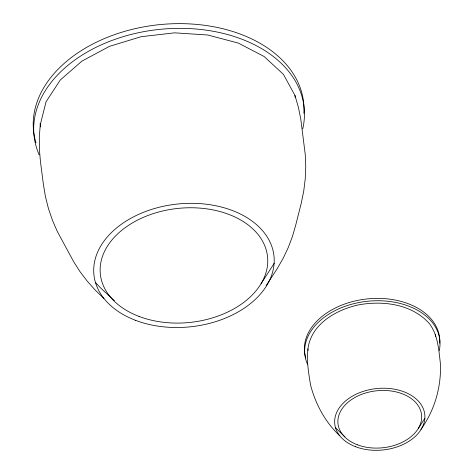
<?xml version="1.0" encoding="UTF-8"?>
<svg xmlns="http://www.w3.org/2000/svg" width="474" height="474" viewBox="0 0 474 474"><rect width="100%" height="100%" fill="white"/><g stroke="black" fill="none" stroke-linecap="round" stroke-linejoin="round"><path stroke-width="0.71" d="M420.865 429.379C434.557 410.662 441.359 386.95 440.435 363.848C438.752 350.037 438.094 335.385 429.509 323.724C411.995 304.006 383.087 300.344 358.35 304.912C335.959 309.872 311.08 324.074 307.928 348.947C306.488 361.004 308.645 373.074 310.535 384.959C315.465 403.978 325.283 422.322 339.757 435.778M274.286 263.206L261.05 283.754M424.864 418.299L418.329 428.437M266.121 285.644L277.012 269.007L283.067 258.472L288.198 247.677L292.393 236.639L295.658 225.369L301.239 203.287L303.727 191.135L305.232 178.953L305.742 166.765L305.262 154.583L300.765 118.986L298.336 107.071L294.941 95.387L283.411 74.329L264.089 56.489L238.292 43.075L207.778 35.011L174.628 32.836L141.098 36.705L109.476 46.351L81.913 61.122L60.287 80.005L46.079 101.714L40.254 124.775L39.318 136.956L39.372 149.144L40.42 161.32L43.454 184.795L45.474 196.799L48.455 208.584L52.395 220.132L57.289 231.436L73.76 261.867L80.035 271.697L87.157 281.076L95.12 289.993L103.913 298.436M344.989 436.898L335.278 427.56M114.37 300.676L100.464 287.837L95.594 282.682M435.274 334.253L435.553 336.392M294.941 95.387L295.219 97.526M307.928 348.947L308.112 350.375M40.533 126.913L40.118 123.43M39.176 154.814A135.771 92.596 -5.9 0 1 160.467 29.299A135.771 92.596 -5.9 0 1 302.762 128.798M35.983 142.804A135.771 92.596 -5.9 0 1 157.777 24.826A135.771 92.596 -5.9 0 1 303.852 113.351M307.496 364.204A67.883 46.298 -5.9 0 1 367.593 301.257A67.883 46.298 -5.9 0 1 439.262 350.6M305.801 357.983A67.883 46.298 -5.9 0 1 366.675 298.976A67.883 46.298 -5.9 0 1 439.724 343.235M135.493 320.311A90.516 61.733 -5.9 0 0 274.12 263.123A90.516 61.733 -5.9 0 0 142.23 212.82A90.516 61.733 -5.9 0 0 135.493 320.311M138.953 316.395A84.046 57.318 -5.9 0 0 267.68 263.289A84.046 57.318 -5.9 0 0 145.21 216.577A84.046 57.318 -5.9 0 0 138.953 316.395M355.547 446.715A45.255 30.863 -5.9 0 0 424.864 418.121A45.255 30.863 -5.9 0 0 358.913 392.97A45.255 30.863 -5.9 0 0 355.547 446.715M357.278 444.754A42.026 28.659 -5.9 0 0 421.641 418.204A42.026 28.659 -5.9 0 0 360.406 394.848A42.026 28.659 -5.9 0 0 357.278 444.754"/></g></svg>
